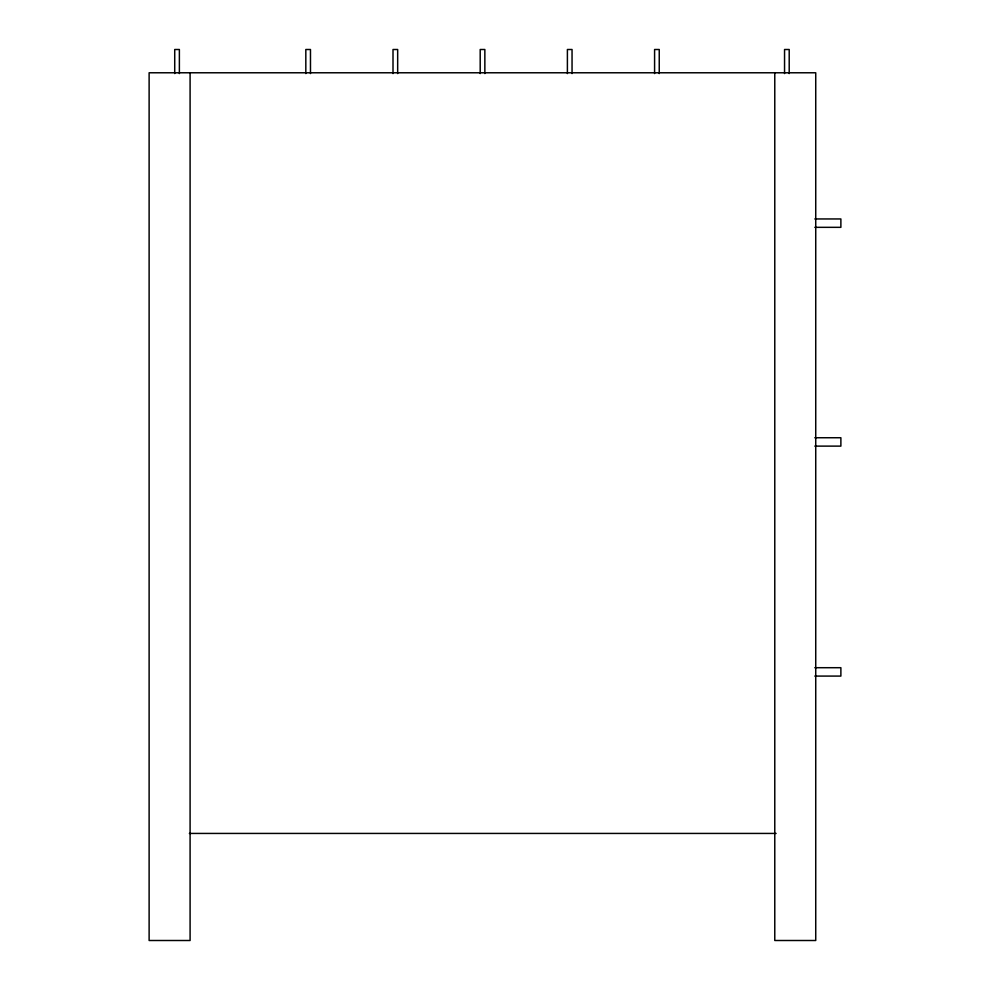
<?xml version="1.0" encoding="UTF-8"?>
<svg xmlns="http://www.w3.org/2000/svg" width="990" height="990" viewBox="0 0 990 990"><rect width="100%" height="100%" fill="white"/><g stroke="black" fill="none" stroke-linecap="round" stroke-linejoin="round"><path stroke-width="1.49" d="M814.807 218.951L840.881 218.951L840.881 227.329L814.807 227.329M814.807 437.741L840.881 437.741L840.881 446.119L814.807 446.119M814.807 667.705L840.881 667.705L840.881 676.083L814.807 676.083M189.362 833.432L776.111 833.432M789.203 73.569L789.203 49.5L784.55 49.5L784.55 73.569M774.774 72.777L774.774 940.5L815.735 940.5L815.735 72.777L149.119 72.777L149.119 940.5L190.092 940.5L190.092 72.777M659.241 73.569L659.241 49.5L654.588 49.5L654.588 73.569M572.047 73.569L572.047 49.5L567.394 49.5L567.394 73.569M484.853 73.569L484.853 49.5L480.2 49.5L480.2 73.569M397.671 73.569L397.671 49.5L393.005 49.5L393.005 73.569M310.476 73.569L310.476 49.5L305.823 49.5L305.823 73.569M179.376 73.569L179.376 49.5L174.723 49.5L174.723 73.569"/></g></svg>
